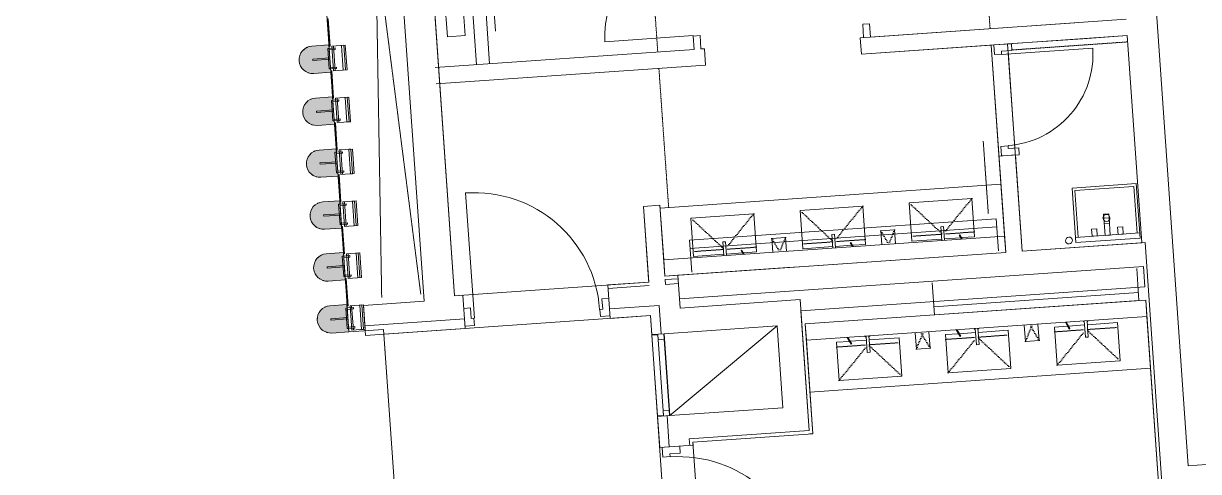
# Model space of a CAD drawing. Header units: millimetres. Extents: x 306 to 836129804, y -168137 to 818603917.
# Drawn here: x 833898772 to 833907369, y 817953557 to 817956835 of the extents above; entities that cross this region are included whole.
import ezdxf

# ---------------------------------------------------------------- set-up
doc = ezdxf.new("R2010")
doc.units = ezdxf.units.MM
doc.header["$LTSCALE"] = 3
for name, pattern in [('CENTER', [2, 1.25, -0.25, 0.25, -0.25]), ('Dot', [4, 0, -4]), ('HIDDEN', [0.375, 0.25, -0.125]), ('Overhead', [1.8, 1.2, -0.6])]:
    doc.linetypes.add(name, pattern=pattern)
for name, color, linetype, lineweight in [('A-010-M_CENTRELINE', 251, 'CENTER', 13), ('A-010-M_LINE', 251, 'Continuous', 13), ('A-010-M_LINE-T', 251, 'Continuous', 13), ('A-200-M_WALL_INT', 251, 'Continuous', 13), ('A-214-M_CURT_WALL', 251, 'Continuous', 13), ('A-215-M_CURT_PANEL', 251, 'Continuous', 13), ('A-314-M_WINDOW', 251, 'Continuous', 13), ('A-325-M_DOOR', 251, 'Continuous', 13), ('A-770-ME_FFE_SA', 251, 'Continuous', 13), ('A-810-M_ROOMS', 251, 'Continuous', 13), ('M-520-M_DRAINAGE_FW', 253, 'Continuous', 5), ('Z-060-M_DETAIL', 253, 'Continuous', 5), ('Z-060-M_LINE_MEDIUM', 253, 'Continuous', 9)]:
    doc.layers.add(name, color=color, linetype=linetype, lineweight=lineweight)
doc.layers.add('UAJ-00XREF', color=7, linetype='Continuous')
doc.layers.get('A-770-ME_FFE_SA').off()

# ---------------------------------------------------------------- blocks, each defined once
blk = doc.blocks.new('ARC_DOOR_TIMBER_T10-TI-R - 850x2500mm-38948453-0300')
at = {"layer": 'A-325-M_DOOR'}
blk.add_line((459, 36), (459, 954), dxfattribs=at)
at = {"layer": 'A-325-M_DOOR', "lineweight": 9}
for p, q in [((-532, 113), (-482, 113)), ((-482, 113), (-482, 36)), ((482, 113), (532, 113)), ((482, 36), (482, 113)), ((-482, 36), (-462, 36)), ((-462, 36), (-462, -17)), ((462, -17), (462, 36)), ((462, 36), (482, 36)), ((-462, -17), (-532, -17)), ((532, -17), (462, -17))]:
    blk.add_line(p, q, dxfattribs=at)
at = {"layer": 'A-325-M_DOOR'}
blk.add_arc((459, 36), 918, 90, 180, dxfattribs=at)
blk = doc.blocks.new('ARC_DOOR_TIMBER_T10-MT-I - 600x2100mm-38924870-0300')
at = {"layer": 'A-325-M_DOOR', "lineweight": 9}
for p, q in [((-337, 42), (-407, 42)), ((-407, 42), (-407, -88)), ((-337, -11), (-337, 42)), ((407, 42), (337, 42)), ((337, 42), (337, -11)), ((407, -88), (407, 42)), ((-357, -88), (-357, -11)), ((-357, -11), (-337, -11)), ((337, -11), (357, -11)), ((357, -11), (357, -88)), ((-407, -88), (-357, -88)), ((357, -88), (407, -88))]:
    blk.add_line(p, q, dxfattribs=at)
at = {"layer": 'A-325-M_DOOR'}
blk.add_line((334, -11), (334, -679), dxfattribs=at)
blk.add_arc((334, -11), 668, 180, 270, dxfattribs=at)
blk = doc.blocks.new('ARC_DOOR_TIMBER_T10-TI-R - 850x2500mm-38948448-0300')
at = {"layer": 'A-325-M_DOOR', "lineweight": 9}
for p, q in [((-462, 17), (-532, 17)), ((-462, -36), (-462, 17)), ((532, 17), (462, 17)), ((462, 17), (462, -36)), ((-482, -113), (-482, -36)), ((-482, -36), (-462, -36)), ((462, -36), (482, -36)), ((482, -36), (482, -113)), ((-532, -113), (-482, -113)), ((482, -113), (532, -113))]:
    blk.add_line(p, q, dxfattribs=at)
at = {"layer": 'A-325-M_DOOR'}
blk.add_line((459, -36), (459, -954), dxfattribs=at)
blk.add_arc((459, -36), 918, 180, 270, dxfattribs=at)
blk = doc.blocks.new('ARC_CWP_PERFORATED METAL_STRAIGHT - ARC_CWP_PERFORATED METAL_STRAIGHT-39454049-0300')
at = {"layer": 'A-215-M_CURT_PANEL', "lineweight": 9}
for p, q in [((100.4, 8), (-100.4, 8)), ((-100.4, 8), (-100.4, 5)), ((-100.4, 5), (100.4, 5)), ((100.4, 5), (100.4, 8))]:
    blk.add_line(p, q, dxfattribs=at)
blk = doc.blocks.new('Circular Mullion - ARC_225mm CERAMIC MULLION-27539017-0300')
at = {"layer": 'Z-060-M_DETAIL', "lineweight": 9}
blk.add_hatch(color=256, dxfattribs=at).paths.add_polyline_path([(100, -125), (96.6, -150.9), (86.6, -175), (70.7, -195.7), (50, -211.6), (25.9, -221.6), (0, -225), (-25.9, -221.6), (-50, -211.6), (-70.7, -195.7), (-86.6, -175), (-96.6, -150.9), (-100, -125), (-100, 0), (100, 0)], flags=0)
at = {"layer": 'Z-060-M_DETAIL'}
for p, q in [((-90, 120), (90, 120)), ((-90, 21.5), (-90, 120)), ((90, 108), (-90, 108)), ((-90, 108), (-90, 92.6)), ((-90, 92.6), (90, 92.6)), ((90, 120), (90, 21.5)), ((90, 92.6), (90, 108)), ((90, 33.5), (-90, 33.5)), ((90, 21.5), (-90, 21.5)), ((-75, 45), (-65, 45)), ((-75, 0), (-75, 45)), ((-65, 45), (-65, 0)), ((65, 45), (75, 45)), ((65, 0), (65, 45)), ((75, 45), (75, 0)), ((-75, 0), (-75, -10)), ((-65, 0), (-75, 0)), ((-75, -10), (75, -10)), ((-5, -125), (-5, 0)), ((5, -125), (5, 0)), ((75, 0), (65, 0)), ((75, -10), (75, 0)), ((5, -125), (-5, -125))]:
    blk.add_line(p, q, dxfattribs=at)
at = {"layer": 'Z-060-M_LINE_MEDIUM'}
for p, q in [((100, 0), (-100, 0)), ((-100, 0), (-100, -125)), ((100, -125), (100, 0))]:
    blk.add_line(p, q, dxfattribs=at)
blk.add_arc((0, -125), 100, 180, 360, dxfattribs=at)
blk = doc.blocks.new('Circular Mullion - CERAMIC TUBES 225mm-27930052-0300')
at = {"layer": 'A-214-M_CURT_WALL', "lineweight": 9}
for start, end in [(137.97699, 143.35458), (96.64542, 102.02301), (77.97699, 83.35458), (36.64542, 42.02301), (156.64542, 162.02301), (17.97699, 23.35458)]:
    blk.add_arc((0, 125), 100, start, end, dxfattribs=at)
blk = doc.blocks.new('ARC_WC_SINK - CS-26721732-0300')
at = {"layer": 'M-520-M_DRAINAGE_FW'}
for p, q in [((235, 458.9), (-235, 458.9)), ((-235, 458.9), (-235, 58.9)), ((-216, 439.8), (215.9, 439.8)), ((-216, 97), (-216, 439.8)), ((215.9, 439.8), (215.9, 97)), ((235, 58.9), (235, 458.9)), ((-19.1, 224), (-19.1, 253.1)), ((-19.1, 253.1), (19, 253.1)), ((19, 224), (-19.1, 224)), ((-19.1, 224), (-19.1, 97)), ((-19.1, 97), (-19.1, 224)), ((19, 224), (-19.1, 224)), ((-19.1, 184.5), (19, 184.5)), ((19, 253.1), (19, 224)), ((19, 97), (19, 224)), ((19, 224), (19, 97)), ((-235, 97), (235, 97)), ((-76.2, 149.9), (-114.3, 149.9)), ((-114.3, 149.9), (-114.3, 97)), ((-114.3, 97), (-76.2, 97)), ((-76.2, 97), (-76.2, 149.9)), ((-19.1, 97), (19, 97)), ((-19.1, 97), (19, 97)), ((114.3, 149.9), (76.2, 149.9)), ((76.2, 149.9), (76.2, 97)), ((76.2, 97), (114.3, 97)), ((114.3, 97), (114.3, 149.9)), ((-235, 58.9), (235, 58.9))]:
    blk.add_line(p, q, dxfattribs=at)
for start, end in [(360, 180), (180, 360)]:
    blk.add_arc((0, 224), 25.4, start, end, dxfattribs=at)
blk = doc.blocks.new('ARC_TFP_FS_HR_DISPLAY - ARC_TFP_FS_HR_800x600 _DEEP_-26280763-0300')
at = {"layer": 'Z-060-M_DETAIL'}
for p, q in [((300, 30), (-300, 860)), ((300, 860), (-300, 860)), ((-300, 860), (-300, 30)), ((300, 30), (300, 860)), ((-300, 30), (300, 30))]:
    blk.add_line(p, q, dxfattribs=at)
blk = doc.blocks.new('ARC_WIN_HR - 600-V280-0300')
at = {"layer": 'A-314-M_WINDOW', "lineweight": 18}
for p, q in [((295, 35), (-295, 35)), ((-295, 35), (-295, -9)), ((295, -9), (295, 35)), ((-260, -9), (-300, -9)), ((-300, -53), (-260, -53)), ((-295, -9), (295, -9)), ((-260, -53), (-260, -9)), ((300, -9), (260, -9)), ((260, -9), (260, -53)), ((260, -53), (300, -53))]:
    blk.add_line(p, q, dxfattribs=at)
at = {"layer": 'A-314-M_WINDOW'}
blk.add_line((260, -53), (-260, -53), dxfattribs=at)
blk = doc.blocks.new('ARC_TFP _FLOOR DRAIN - ARC_TFP _FLOOR DRAIN_50mm-33415421-0300')
at = {"layer": 'M-520-M_DRAINAGE_FW'}
for start, end in [(360, 180), (180, 360)]:
    blk.add_arc((0, 0), 25, start, end, dxfattribs=at)
blk = doc.blocks.new('ARC_WC_WATER CLOSET_TOTO - WC1-31613078-0300')
at = {"layer": 'M-520-M_DRAINAGE_FW'}
for p, q in [((-207.5, 295), (207.5, 295)), ((-207.5, 295), (-207.5, 165)), ((207.5, 295), (207.5, 165)), ((207.5, 165), (-207.5, 165)), ((-190, -59.5), (188.1, -59.5))]:
    blk.add_line(p, q, dxfattribs=at)
blk = doc.blocks.new('ARC_DOOR_WC_PARTITION - 600x2200mm-37559765-0300')
at = {"layer": 'A-325-M_DOOR'}
blk.add_line((323.5, -672), (323.5, -25), dxfattribs=at)
blk.add_arc((323.5, -25), 647, 180, 270, dxfattribs=at)
blk = doc.blocks.new('ARC_TFP_WC_TROUGH BASIN - ARC_TFP_WC_TROUGH BASIN-36520908-0300')
at = {"layer": 'M-520-M_DRAINAGE_FW'}
for p, q in [((2500, -500), (0, -500)), ((0, -500), (2500, -500))]:
    blk.add_line(p, q, dxfattribs=at)
blk = doc.blocks.new('ARC_WC _TFP_TROUGH WASH BASIN - ARC_TFP_WC _FOH_WASHBASIN-V293-0300')
at = {"layer": 'M-520-M_DRAINAGE_FW'}
for p, q in [((-134.3, -150), (-230, -150)), ((-230, -150), (-230, -430)), ((-123.7, -171.8), (-139.2, -140)), ((-133.6, -140), (-119.2, -169.6)), ((-10, -150), (-128.7, -150)), ((-119.2, -169.6), (-123.7, -171.8)), ((-10, -140), (-10, -240)), ((10, -240), (10, -140)), ((230, -150), (10, -150)), ((230, -430), (230, -150)), ((-10, -240), (10, -240)), ((-230, -430), (230, -430))]:
    blk.add_line(p, q, dxfattribs=at)
at = {"layer": 'M-520-M_DRAINAGE_FW', "linetype": 'Dot'}
for p, q in [((-230, -185), (-10, -185)), ((-230, -430), (-10, -194.1)), ((10, -185), (230, -185)), ((10, -194.1), (230, -430))]:
    blk.add_line(p, q, dxfattribs=at)
blk = doc.blocks.new('ARC_WC _TFP_TROUGH_RECEPTICLE - ARC_TFP_WC _FOH_WASHBASIN-V294-0300')
at = {"layer": 'M-520-M_DRAINAGE_FW'}
for p, q in [((-50, -30), (-50, -130)), ((50, -30), (-50, -30)), ((50, -130), (50, -30))]:
    blk.add_line(p, q, dxfattribs=at)
at = {"layer": 'M-520-M_DRAINAGE_FW', "linetype": 'Dot'}
for p in [(-50, -30), (50, -30)]:
    blk.add_line(p, (0, -130), dxfattribs=at)
blk = doc.blocks.new('ARC_TFP_MIRROR_PAPERTOWEL - ARC_TFP_MIRROR_PAPERTOWEL-38009418-0300')
at = {"layer": 'M-520-M_DRAINAGE_FW'}
for p, q in [((1250, 0), (-1250, 0)), ((-1250, 0), (-1250, -120)), ((1250, -120), (1250, 0)), ((-1250, -120), (1250, -120))]:
    blk.add_line(p, q, dxfattribs=at)
blk = doc.blocks.new('ARC_TFP_WC_TROUGH BASIN - ARC_TFP_WC_TROUGH BASIN-37312642-0300')
at = {"layer": 'M-520-M_DRAINAGE_FW'}
for p, q in [((2497.5, -500), (0, -500)), ((0, -500), (2497.5, -500))]:
    blk.add_line(p, q, dxfattribs=at)
blk = doc.blocks.new('ARC_WC _TFP_TROUGH WASH BASIN - ARC_TFP_WC _FOH_WASHBASIN-36510456-0300')
at = {"layer": 'M-520-M_DRAINAGE_FW'}
for p, q in [((-134.3, -150), (-230, -150)), ((-230, -150), (-230, -430)), ((-123.7, -171.8), (-148.9, -120)), ((-143.4, -120), (-119.2, -169.6)), ((-10, -150), (-128.7, -150)), ((-119.2, -169.6), (-123.7, -171.8)), ((-10, -120), (-10, -240)), ((10, -240), (10, -120)), ((230, -150), (10, -150)), ((230, -430), (230, -150)), ((-10, -240), (10, -240)), ((-230, -430), (230, -430))]:
    blk.add_line(p, q, dxfattribs=at)
at = {"layer": 'M-520-M_DRAINAGE_FW', "linetype": 'Dot'}
for p, q in [((-230, -185), (-10, -185)), ((-230, -430), (-10, -194.1)), ((10, -185), (230, -185)), ((10, -194.1), (230, -430))]:
    blk.add_line(p, q, dxfattribs=at)
at = {"layer": 'M-520-M_DRAINAGE_FW'}
for start, end in [(216.79429, 245.91049), (294.08951, 318.06998)]:
    blk.add_arc((0, -105.6), 24.5, start, end, dxfattribs=at)
blk = doc.blocks.new('ARC_WC _TFP_TROUGH_RECEPTICLE - ARC_TFP_WC _FOH_WASHBASIN-36511972-0300')
at = {"layer": 'M-520-M_DRAINAGE_FW'}
for p, q in [((-50, -30), (-50, -150)), ((50, -30), (-50, -30)), ((50, -150), (50, -30))]:
    blk.add_line(p, q, dxfattribs=at)
at = {"layer": 'M-520-M_DRAINAGE_FW', "linetype": 'Dot'}
for p, q in [((-50, -30), (10, -150)), ((50, -30), (-10, -150))]:
    blk.add_line(p, q, dxfattribs=at)
blk = doc.blocks.new('ARC_TFP_MIRROR_PAPERTOWEL - ARC_TFP_MIRROR_PAPERTOWEL-38009425-0300')
at = {"layer": 'M-520-M_DRAINAGE_FW'}
for p, q in [((1248.75, 0), (-1248.75, 0)), ((-1248.75, 0), (-1248.75, -120)), ((1248.75, -120), (1248.75, 0)), ((-1248.75, -120), (1248.75, -120))]:
    blk.add_line(p, q, dxfattribs=at)
blk = doc.blocks.new('3A35X-MAGP-P-MP-00')
at = {"layer": 'A-010-M_CENTRELINE'}
blk.add_line((834485546.4, 817955974.9), (834485583.7, 817955442.3), dxfattribs=at)
at = {"layer": 'A-010-M_LINE', "linetype": 'Overhead'}
for p, q in [((834480742.1, 817960241.7), (834481431.9, 817954851.7)), ((834481145.6, 817954831.7), (834481053.6, 817960263.5))]:
    blk.add_line(p, q, dxfattribs=at)
at = {"layer": 'A-010-M_LINE', "linetype": 'HIDDEN'}
for p, q in [((834485537.5, 817957644.8), (834485596.7, 817956796.9)), ((834483165.3, 817956626.9), (834483106, 817957474.8)), ((834485756, 817956641.6), (834486603.4, 817956700.8)), ((834483244.8, 817955489.7), (834483173.6, 817956507.2))]:
    blk.add_line(p, q, dxfattribs=at)
at = {"layer": 'A-010-M_LINE-T'}
for p, q in [((834483397, 817955249.1), (834485641.4, 817955406)), ((834485641.4, 817955406), (834485657.7, 817955172.2)), ((834483401.1, 817955189.8), (834485645.5, 817955346.7)), ((834483413.3, 817955015.3), (834483397, 817955249.1)), ((834486685.6, 817954808.6), (834486669.2, 817955042.4)), ((834485172.9, 817954937.8), (834485189.2, 817954704)), ((834485185.1, 817954763.2), (834486681.4, 817954867.8)), ((834485189.2, 817954704), (834486685.6, 817954808.6))]:
    blk.add_line(p, q, dxfattribs=at)
at = {"layer": 'A-200-M_WALL_INT'}
for p, q in [((834481070, 817960314.8), (834481455.3, 817954803.2)), ((834481678, 817954843.8), (834481439.2, 817958260.5)), ((834487045.8, 817953599.1), (834486719.8, 817958262.8)), ((834481838.1, 817956534.1), (834481778.8, 817957382)), ((834481876, 817957388.8), (834481935.3, 817956540.9)), ((834486591.8, 817956866.4), (834484721.4, 817956735.7)), ((834484714.5, 817956833.9), (834484664.6, 817956830.5)), ((834484664.6, 817956830.5), (834484671.5, 817956732.2)), ((834484721.4, 817956735.7), (834484714.5, 817956833.9)), ((834483474.7, 817956747.3), (834483424.8, 817956743.8)), ((834483424.8, 817956743.8), (834483431.7, 817956645.5)), ((834483481.5, 817956649), (834483474.7, 817956747.3)), ((834484671.5, 817956732.2), (834484646.6, 817956730.5)), ((834484646.6, 817956730.5), (834484654.9, 817956610.7)), ((834484654.9, 817956610.7), (834486600.2, 817956746.7)), ((834485702.7, 817955280.6), (834485605.1, 817956677.2)), ((834486600.2, 817956746.7), (834486706.2, 817955230.4)), ((834483431.7, 817956645.5), (834481536.3, 817956513)), ((834483506.5, 817956650.8), (834483481.5, 817956649)), ((834483514.8, 817956531), (834483506.5, 817956650.8)), ((834485728.3, 817956635.7), (834485778.1, 817955923.4)), ((834481544.7, 817956393.3), (834483514.8, 817956531)), ((834485781.6, 817955873.5), (834485661.9, 817955865.1)), ((834485830.8, 817955169.2), (834485781.6, 817955873.5)), ((834483180.9, 817955505.3), (834483061.2, 817955496.9)), ((834483061.2, 817955496.9), (834483099.9, 817954943.2)), ((834483208.8, 817955106.2), (834483180.9, 817955505.3)), ((834485830.8, 817955169.2), (834486731.1, 817955232.2)), ((834486863.7, 817953335.8), (834486731.1, 817955232.2)), ((834483323.6, 817954821), (834486718.2, 817955058.4)), ((834486718.2, 817955058.4), (834486728.7, 817954908.7)), ((834483218.9, 817954961.6), (834483313.3, 817954968.2)), ((834483221.4, 817954926.7), (834483218.9, 817954961.6)), ((834483328.3, 817954753.7), (834483311.6, 817954993.1)), ((834483099.9, 817954943.2), (834482800.3, 817954922.3)), ((834482800.3, 817954922.3), (834482817.4, 817954677.9)), ((834482802, 817954897.4), (834483101.7, 817954918.3)), ((834483315.8, 817954933.3), (834483221.4, 817954926.7)), ((834486728.7, 817954908.7), (834484212.3, 817954732.8)), ((834481455.3, 817954803.2), (834481012.3, 817954772.2)), ((834481738.9, 817954848.1), (834481678, 817954843.8)), ((834481756, 817954603.7), (834481738.9, 817954848.1)), ((834484206.2, 817954815.1), (834483328.3, 817954753.7)), ((834484273.1, 817953857.4), (834484206.2, 817954815.1)), ((834481012.3, 817954772.2), (834481027.6, 817954552.8)), ((834483176.6, 817954773.2), (834482812.5, 817954747.7)), ((834482817.4, 817954677.9), (834483111.7, 817954698.5)), ((834483111.7, 817954698.5), (834483121.8, 817954553.8)), ((834483191.3, 817954563.7), (834483176.6, 817954773.2)), ((834484212.3, 817954732.8), (834484273.5, 817953857.4)), ((834481022.8, 817954622.6), (834481751.1, 817954673.5)), ((834486743.8, 817954691.7), (834486912.1, 817952284.8)), ((834481027.6, 817954552.8), (834481756, 817954603.7)), ((834483121.4, 817954558.8), (834483211.2, 817954565.1)), ((834484300.2, 817953834.2), (834484252.4, 817954517.6)), ((834483162.9, 817953965.3), (834483179.2, 817953731.9)), ((834483253.1, 817953966.5), (834483163.3, 817953960.3)), ((834483249.1, 817953736.8), (834483233.1, 817953965.1)), ((834483395.3, 817953796), (834484273.1, 817953857.4)), ((834484275.3, 817953832.5), (834484300.2, 817953834.2)), ((834483179.2, 817953731.9), (834483423.6, 817953749)), ((834483395.3, 817953796), (834483398.7, 817953747.3)), ((834483423.6, 817953749), (834483422, 817953772.8)), ((834489199, 817953749.7), (834487045.8, 817953599.1))]:
    blk.add_line(p, q, dxfattribs=at)
at = {"layer": 'A-810-M_ROOMS', "flags": 128}
for points in [[(834483170.2, 817946546.7), (834482990.4, 817949118.8), (834482975.6, 817949331), (834481421.9, 817949222.4), (834481270.9, 817949353.6), (834481074.4, 817952164.6), (834481056.1, 817952427), (834481308.8, 817952444.7), (834481158.3, 817954597), (834480905.6, 817954579.3), (834480887.3, 817954841.7), (834480507.3, 817960276.5), (834480638.5, 817960427.4), (834481159.8, 817960463.9), (834482038.6, 817960525.3), (834482048.6, 817960383.2), (834482211.7, 817960394.6), (834482206.1, 817960474.1), (834482186.9, 817960749), (834481789.7, 817966431.1), (834481631.7, 817966568.5), (834475379.3, 817966131.4)], [(834481313.7, 817960056.1), (834481678, 817954843.8), (834483099.9, 817954943.2), (834483098.4, 817954965.7), (834483061.2, 817955496.9), (834483180.9, 817955505.3), (834483217.2, 817954986.5), (834483311.6, 817954993.1), (834484114.6, 817955049.3), (834484202.3, 817955055.4), (834485711.1, 817955160.9), (834485605.1, 817956677.2), (834484654.9, 817956610.7), (834484646.6, 817956730.5), (834485656.6, 817956801.1), (834486217.7, 817956840.3)], [(834486838.8, 817953334.1), (834486735.5, 817954811.5), (834484244.1, 817954637.3), (834484300.2, 817953834.2), (834483422, 817953772.8), (834483503.9, 817952600.8)]]:
    blk.add_lwpolyline(points, dxfattribs=at)
for points in [[(834486274.7, 817956724), (834485724.8, 817956685.5), (834485830.8, 817955169.2), (834486706.2, 817955230.4), (834486600.2, 817956746.7)], [(834481306.3, 817952479.6), (834483257.2, 817952616), (834483111.7, 817954698.5), (834481160.7, 817954562.1)]]:
    blk.add_lwpolyline(points, close=True, dxfattribs=at)
at = {"layer": 'A-214-M_CURT_WALL', "lineweight": 9, "rotation": 273.9989085257714}
for p in [(834480765.9, 817956578.4), (834480792.4, 817956198.5), (834480819, 817955818.7), (834480845.5, 817955438.8), (834480872.1, 817955058.9), (834480898.6, 817954679.1)]:
    blk.add_blockref('Circular Mullion - ARC_225mm CERAMIC MULLION-27539017-0300', p, dxfattribs=at)
at = {"layer": 'A-215-M_CURT_PANEL', "rotation": 273.9989085257714}
for p in [(834480752.6, 817956768.3), (834480779.1, 817956388.5), (834480805.7, 817956008.6), (834480832.2, 817955628.7), (834480858.8, 817955248.9), (834480885.4, 817954869)]:
    blk.add_blockref('ARC_CWP_PERFORATED METAL_STRAIGHT - ARC_CWP_PERFORATED METAL_STRAIGHT-39454049-0300', p, dxfattribs=at)
at = {"layer": 'A-314-M_WINDOW', "rotation": 93.99890852577006}
blk.add_blockref('ARC_WIN_HR - 600-V280-0300', (834483177.3, 817954262), dxfattribs=at)
at = {"layer": 'A-325-M_DOOR'}
for name, p, rotation in [('ARC_DOOR_WC_PARTITION - 600x2200mm-37559765-0300', (834483427, 817957071.2), 273.9989085257714), ('ARC_DOOR_TIMBER_T10-MT-I - 600x2100mm-38924870-0300', (834485693.4, 817956275.3), 93.9989085257714), ('ARC_DOOR_TIMBER_T10-TI-R - 850x2500mm-38948448-0300', (834482284.2, 817954675.7), 183.9989085257713), ('ARC_DOOR_TIMBER_T10-TI-R - 850x2500mm-38948453-0300', (834483251.2, 817953203.7), 273.9989085257701)]:
    blk.add_blockref(name, p, dxfattribs=dict(at, rotation=rotation))
at = {"layer": 'A-770-ME_FFE_SA', "rotation": 93.99890852577074}
blk.add_blockref('ARC_TFP_FS_HR_DISPLAY - ARC_TFP_FS_HR_800x600 _DEEP_-26280763-0300', (834484090, 817954325.8), dxfattribs=at)
at = {"layer": 'M-520-M_DRAINAGE_FW'}
for name, p, rotation in [('ARC_WC_WATER CLOSET_TOTO - WC1-31613078-0300', (834481905.7, 817956964.9), 93.99890852577163), ('ARC_TFP_WC_TROUGH BASIN - ARC_TFP_WC_TROUGH BASIN-36520908-0300', (834485711.1, 817955160.9), 183.9989085257713), ('ARC_WC_SINK - CS-26721732-0300', (834486463.4, 817955189.5), 3.998908525771384), ('ARC_WC _TFP_TROUGH WASH BASIN - ARC_TFP_WC _FOH_WASHBASIN-V293-0300', (834485263.6, 817955109.5), 183.9989085257713), ('ARC_WC _TFP_TROUGH WASH BASIN - ARC_TFP_WC _FOH_WASHBASIN-V293-0300', (834484465.6, 817955053.7), 183.9989085257713), ('ARC_WC _TFP_TROUGH WASH BASIN - ARC_TFP_WC _FOH_WASHBASIN-V293-0300', (834483667.5, 817954998), 183.9989085257713), ('ARC_WC _TFP_TROUGH_RECEPTICLE - ARC_TFP_WC _FOH_WASHBASIN-V294-0300', (834484845.8, 817955351), 3.998908525771384), ('ARC_TFP_MIRROR_PAPERTOWEL - ARC_TFP_MIRROR_PAPERTOWEL-38009418-0300', (834484464.2, 817955073.7), 183.9989085257713), ('ARC_WC _TFP_TROUGH_RECEPTICLE - ARC_TFP_WC _FOH_WASHBASIN-V294-0300', (834484047.7, 817955295.2), 3.998908525771384), ('ARC_TFP _FLOOR DRAIN - ARC_TFP _FLOOR DRAIN_50mm-33415421-0300', (834486173.7, 817955247.3), 3.998908525771384), ('ARC_TFP_MIRROR_PAPERTOWEL - ARC_TFP_MIRROR_PAPERTOWEL-38009425-0300', (834485489.8, 817954724.4), 3.998908525771384), ('ARC_WC _TFP_TROUGH WASH BASIN - ARC_TFP_WC _FOH_WASHBASIN-36510456-0300', (834485489.6, 817954724.4), 3.998908525771384), ('ARC_WC _TFP_TROUGH_RECEPTICLE - ARC_TFP_WC _FOH_WASHBASIN-36511972-0300', (834485907.4, 817954482.9), 183.9989085257713), ('ARC_WC _TFP_TROUGH WASH BASIN - ARC_TFP_WC _FOH_WASHBASIN-36510456-0300', (834486287.6, 817954780.1), 3.998908525771384), ('ARC_WC _TFP_TROUGH WASH BASIN - ARC_TFP_WC _FOH_WASHBASIN-36510456-0300', (834484691.5, 817954668.6), 3.998908525771384), ('ARC_WC _TFP_TROUGH_RECEPTICLE - ARC_TFP_WC _FOH_WASHBASIN-36511972-0300', (834485109.4, 817954427.1), 183.9989085257713), ('ARC_TFP_WC_TROUGH BASIN - ARC_TFP_WC_TROUGH BASIN-37312642-0300', (834484244.1, 817954637.3), 3.998908525771384)]:
    blk.add_blockref(name, p, dxfattribs=dict(at, rotation=rotation))
at = {"layer": 'Z-060-M_LINE_MEDIUM', "lineweight": 5, "extrusion": (0, 0, -1), "rotation": 266.0010914742286}
for p in [(-834480765.9, 817956578.4), (-834480792.4, 817956198.5), (-834480819, 817955818.7), (-834480845.5, 817955438.8), (-834480872.1, 817955058.9), (-834480898.6, 817954679.1)]:
    blk.add_blockref('Circular Mullion - CERAMIC TUBES 225mm-27930052-0300', p, dxfattribs=at)

msp = doc.modelspace()

# ---------------------------------------------------------------- block references
at = {"layer": 'UAJ-00XREF', "ltscale": 0.5}
msp.add_blockref('3A35X-MAGP-P-MP-00', (-579752.6, 0), dxfattribs=at)

doc.saveas('drawing.dxf')
